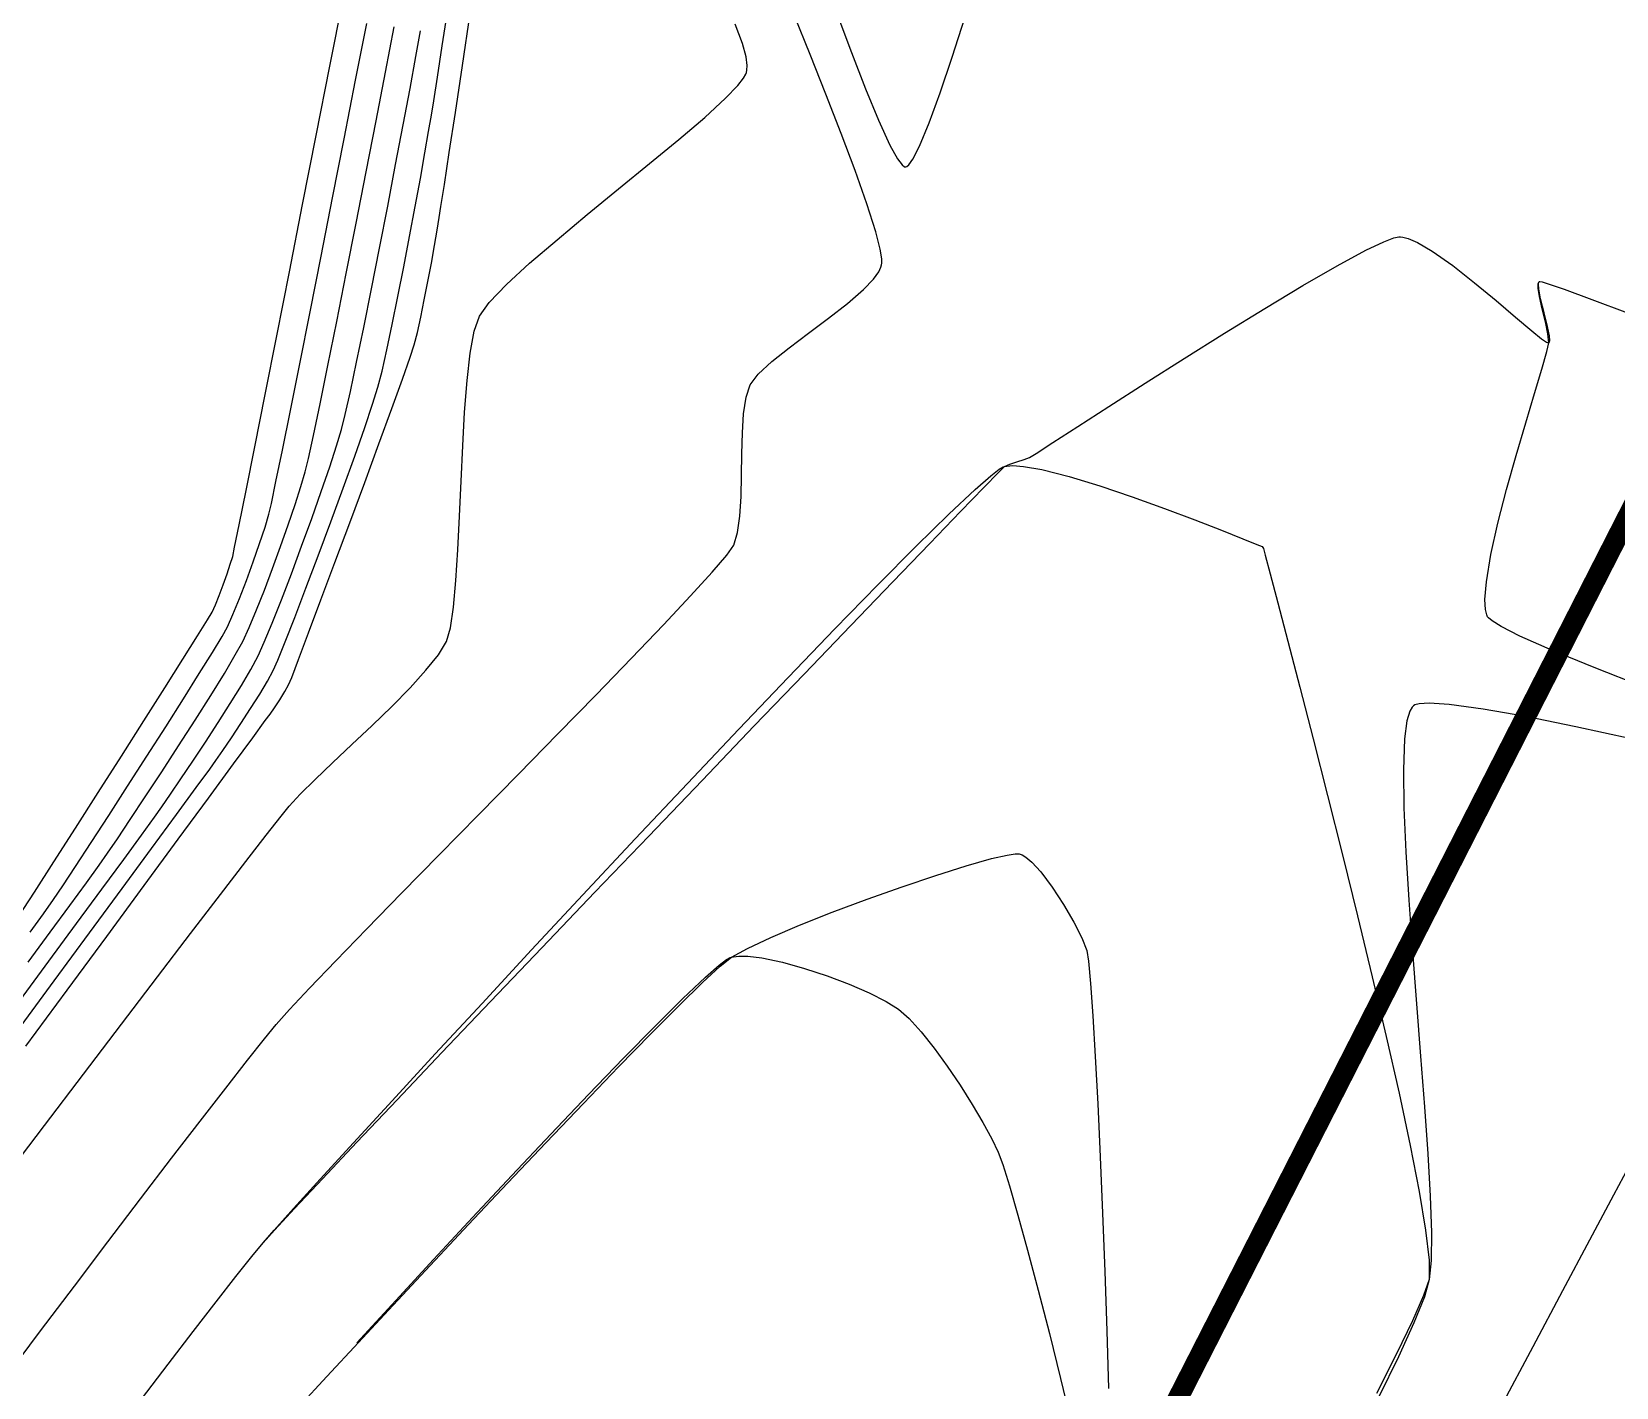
# Model space of a CAD drawing. Header units: metres. Extents: x 708868 to 711043, y 5411316 to 5413138.
# Drawn here: x 709742.4 to 709820.1, y 5411922.9 to 5411989.3 of the extents above; entities that cross this region are included whole.
import ezdxf

# ---------------------------------------------------------------- set-up
doc = ezdxf.new("R2010")
doc.units = ezdxf.units.M
doc.linetypes.add('DASHED', pattern=[0.75, 0.5, -0.25])
for name, color, linetype in [('C-ANNO-TABL', 1, 'Continuous'), ('Rionegro 2010_Contours', 7, 'Continuous'), ('Rionegro 2014_Contours', 7, 'Continuous'), ('Rionegro 2018_Contours', 7, 'Continuous')]:
    doc.layers.add(name, color=color, linetype=linetype)

msp = doc.modelspace()

# ---------------------------------------------------------------- linework, layer by layer
at = {"layer": 'C-ANNO-TABL', "color": 4, "linetype": 'DASHED', "true_color": 0x3dffff, "const_width": 1, "flags": 128}
msp.add_lwpolyline([(711042.543, 5413065.077), (710960.959, 5413110.395), (710928.513, 5413129.625), (710904.958, 5413136.482), (710878.336, 5413137.92), (710860.981, 5413136.789), (710843.249, 5413130.002), (710825.895, 5413114.543), (710808.917, 5413089.658), (710785.526, 5413050.068), (710767.477, 5413018.497), (710750.578, 5412962.402), (710732.947, 5412902.164), (710722.628, 5412876.686), (710711.096, 5412854.241), (710709.275, 5412838.469), (710712.254, 5412799.164), (710711.402, 5412767.16), (710706.844, 5412750.077), (710696.967, 5412735.651), (710677.974, 5412728.438), (710654.043, 5412726.539), (710627.073, 5412724.641), (710606.56, 5412720.465), (710589.801, 5412712.38), (710580.579, 5412698.728), (710577.45, 5412692.07), (710576.617, 5412681.451), (710581.703, 5412658.886), (710586.523, 5412640.581), (710590.138, 5412620.108), (710586.764, 5412609.511), (710569.894, 5412600.358), (710548.445, 5412592.651), (710519.158, 5412593.645), (710507.899, 5412592.671), (710498.04, 5412592.908), (710476.647, 5412590.526), (710453.439, 5412584.652), (710430.062, 5412578.871), (710407.167, 5412571.646), (710393.361, 5412565.35), (710390.566, 5412558.779), (710388.557, 5412550.53), (710383.696, 5412533.008), (710380.563, 5412521.688), (710371.646, 5412514.462), (710365.862, 5412509.886), (710362.006, 5412504.587), (710331.377, 5412455.849), (710322.46, 5412437.304), (710314.748, 5412419.962), (710310.913, 5412404.45), (710310.19, 5412389.517), (710312.359, 5412375.548), (710316.697, 5412365.432), (710327.06, 5412353.871), (710331.95, 5412345.85), (710336.144, 5412343.076), (710341.696, 5412343.548), (710347.662, 5412345.732), (710357.763, 5412346.027), (710373.475, 5412344.551), (710380.943, 5412341.931), (710387.559, 5412337.031), (710390.335, 5412331.128), (710393.229, 5412321.911), (710394.372, 5412314.079), (710391.947, 5412287.733), (710391.947, 5412242.005), (710398.772, 5412181.359), (710397.167, 5412154.922), (710391.094, 5412141.084), (710382.348, 5412135.257), (710365.927, 5412125.119), (710349.52, 5412122.865), (710314.938, 5412100.532), (710310.163, 5412097.449), (710304.075, 5412096.969), (710288.946, 5412103.637), (710260.398, 5412118.748), (710227.162, 5412131.796), (710192.198, 5412139.844), (710067.128, 5412167.234), (710056.514, 5412173.822), (710010.254, 5412214.541), (709997.898, 5412231.696), (709990.986, 5412235.843), (709981.946, 5412236.812), (709941.868, 5412226.346), (709906.208, 5412219.679), (709872.554, 5412206.968), (709858.983, 5412200.97), (709841.485, 5412178.774), (709831.695, 5412162.57), (709826.818, 5412138.119), (709826.096, 5412113.866), (709847.992, 5412057.968), (709847.992, 5412027.524), (709841.153, 5411995.836), (709821.685, 5411967.669), (709785.127, 5411896.003), (709764.498, 5411870.427), (709729.916, 5411841.626), (709687.876, 5411828.101), (709653.609, 5411828.388), (709636.799, 5411836.292), (709611.994, 5411871.534), (709572.151, 5411935.234), (709533.465, 5411953.882), (709461.2, 5411963.077), (709400.577, 5411961.741), (709328.296, 5411946.172), (709283.904, 5411933.17), (709246.821, 5411886.153), (709230.211, 5411871.995), (709186.772, 5411865.786), (709143.573, 5411868.974), (709131.371, 5411871.677), (709115.438, 5411870.35), (709084.203, 5411857.653), (709062.638, 5411854.332), (708913.408, 5411851.538)], dxfattribs=at)
at = {"layer": 'Rionegro 2010_Contours'}
for points in [[(709741.711, 5411945.939, 242), (709742.506, 5411947.169, 242), (709743.457, 5411948.649, 242), (709744.517, 5411950.303, 242), (709745.64, 5411952.058, 242), (709746.776, 5411953.838, 242), (709747.878, 5411955.569, 242), (709748.899, 5411957.176, 242), (709749.791, 5411958.586, 242), (709750.506, 5411959.724, 242), (709750.996, 5411960.514, 242), (709751.214, 5411960.883, 242), (709751.377, 5411961.244, 242), (709751.565, 5411961.713, 242), (709751.762, 5411962.238, 242), (709751.95, 5411962.766, 242), (709752.111, 5411963.246, 242), (709752.227, 5411963.626, 242), (709752.324, 5411964.079, 242), (709752.548, 5411965.18, 242), (709752.881, 5411966.847, 242), (709753.31, 5411969, 242), (709753.817, 5411971.559, 242), (709754.388, 5411974.445, 242), (709755.006, 5411977.577, 242), (709755.656, 5411980.875, 242), (709756.321, 5411984.259, 242), (709756.987, 5411987.649, 242), (709757.638, 5411990.965, 242)], [(709741.675, 5411940.373, 238), (709743.478, 5411942.821, 238), (709745.206, 5411945.167, 238), (709746.813, 5411947.35, 238), (709748.251, 5411949.306, 238), (709749.476, 5411950.974, 238), (709750.441, 5411952.29, 238), (709751.1, 5411953.194, 238), (709751.408, 5411953.621, 238), (709751.743, 5411954.113, 238), (709752.162, 5411954.734, 238), (709752.629, 5411955.434, 238), (709753.104, 5411956.164, 238), (709753.553, 5411956.874, 238), (709753.937, 5411957.513, 238), (709754.22, 5411958.033, 238), (709754.44, 5411958.537, 238), (709754.801, 5411959.43, 238), (709755.271, 5411960.634, 238), (709755.821, 5411962.07, 238), (709756.419, 5411963.657, 238), (709757.037, 5411965.317, 238), (709757.643, 5411966.97, 238), (709758.208, 5411968.536, 238), (709758.7, 5411969.937, 238), (709759.09, 5411971.093, 238), (709759.347, 5411971.925, 238), (709759.549, 5411972.713, 238), (709759.786, 5411973.752, 238), (709760.049, 5411974.987, 238), (709760.329, 5411976.362, 238), (709760.617, 5411977.822, 238), (709760.902, 5411979.312, 238), (709761.176, 5411980.775, 238), (709761.429, 5411982.157, 238), (709761.652, 5411983.402, 238), (709761.835, 5411984.454, 238), (709761.97, 5411985.258, 238), (709762.082, 5411985.959, 238), (709762.264, 5411987.111, 238), (709762.505, 5411988.648, 238), (709762.793, 5411990.508, 238)], [(709742.092, 5411939.619, 237), (709744.105, 5411942.355, 237), (709746.051, 5411944.998, 237), (709747.884, 5411947.49, 237), (709749.561, 5411949.769, 237), (709751.038, 5411951.776, 237), (709752.271, 5411953.452, 237), (709753.215, 5411954.738, 237), (709753.827, 5411955.572, 237), (709754.063, 5411955.896, 237), (709754.271, 5411956.202, 237), (709754.535, 5411956.599, 237), (709754.79, 5411957.001, 237), (709754.972, 5411957.321, 237), (709755.12, 5411957.693, 237), (709755.459, 5411958.578, 237), (709755.95, 5411959.878, 237), (709756.557, 5411961.493, 237), (709757.242, 5411963.326, 237), (709757.969, 5411965.278, 237), (709758.701, 5411967.252, 237), (709759.399, 5411969.149, 237), (709760.029, 5411970.87, 237), (709760.551, 5411972.318, 237), (709760.93, 5411973.394, 237), (709761.127, 5411974, 237), (709761.28, 5411974.599, 237), (709761.448, 5411975.349, 237), (709761.623, 5411976.199, 237), (709761.798, 5411977.101, 237), (709761.967, 5411978.004, 237), (709762.12, 5411978.86, 237), (709762.251, 5411979.618, 237), (709762.353, 5411980.23, 237), (709762.438, 5411980.771, 237), (709762.607, 5411981.859, 237), (709762.848, 5411983.42, 237), (709763.148, 5411985.386, 237), (709763.494, 5411987.685, 237), (709763.875, 5411990.246, 237)], [(709741.064, 5411933.159, 236), (709743.001, 5411935.721, 236), (709744.918, 5411938.249, 236), (709746.776, 5411940.694, 236), (709748.538, 5411943.008, 236), (709750.166, 5411945.14, 236), (709751.623, 5411947.044, 236), (709752.873, 5411948.668, 236), (709753.876, 5411949.966, 236), (709754.597, 5411950.887, 236), (709754.997, 5411951.384, 236), (709755.538, 5411951.97, 236), (709756.266, 5411952.69, 236), (709757.129, 5411953.512, 236), (709758.076, 5411954.404, 236), (709759.058, 5411955.335, 236), (709760.023, 5411956.273, 236), (709760.921, 5411957.185, 236), (709761.701, 5411958.04, 236), (709762.311, 5411958.806, 236), (709762.702, 5411959.451, 236), (709762.898, 5411960.124, 236), (709763.05, 5411961.142, 236), (709763.169, 5411962.437, 236), (709763.265, 5411963.942, 236), (709763.346, 5411965.589, 236), (709763.422, 5411967.31, 236), (709763.503, 5411969.037, 236), (709763.599, 5411970.703, 236), (709763.719, 5411972.241, 236), (709763.873, 5411973.582, 236), (709764.071, 5411974.659, 236), (709764.321, 5411975.405, 236), (709764.807, 5411976.078, 236), (709765.654, 5411976.956, 236), (709766.787, 5411977.995, 236), (709768.13, 5411979.15, 236), (709769.608, 5411980.379, 236), (709771.147, 5411981.636, 236), (709772.669, 5411982.88, 236), (709774.101, 5411984.065, 236), (709775.367, 5411985.148, 236), (709776.392, 5411986.086, 236), (709776.987, 5411986.701, 236), (709777.277, 5411987.07, 236), (709777.387, 5411987.267, 236), (709777.416, 5411987.349, 236), (709777.436, 5411987.456, 236), (709777.446, 5411987.696, 236), (709777.393, 5411988.117, 236), (709777.214, 5411988.774, 236), (709776.854, 5411989.714, 236)], [(709741.776, 5411941.826, 239), (709743.217, 5411943.781, 239), (709744.575, 5411945.625, 239), (709745.81, 5411947.305, 239), (709746.884, 5411948.769, 239), (709747.758, 5411949.966, 239), (709748.394, 5411950.842, 239), (709748.752, 5411951.347, 239), (709749.175, 5411951.966, 239), (709749.692, 5411952.728, 239), (709750.273, 5411953.593, 239), (709750.888, 5411954.522, 239), (709751.51, 5411955.475, 239), (709752.108, 5411956.413, 239), (709752.653, 5411957.297, 239), (709753.117, 5411958.088, 239), (709753.469, 5411958.746, 239), (709753.776, 5411959.419, 239), (709754.166, 5411960.355, 239), (709754.617, 5411961.493, 239), (709755.105, 5411962.77, 239), (709755.609, 5411964.123, 239), (709756.105, 5411965.49, 239), (709756.572, 5411966.809, 239), (709756.986, 5411968.017, 239), (709757.325, 5411969.051, 239), (709757.567, 5411969.85, 239), (709757.748, 5411970.578, 239), (709757.998, 5411971.7, 239), (709758.304, 5411973.146, 239), (709758.653, 5411974.848, 239), (709759.031, 5411976.736, 239), (709759.427, 5411978.742, 239), (709759.826, 5411980.797, 239), (709760.217, 5411982.832, 239), (709760.586, 5411984.778, 239), (709760.921, 5411986.565, 239), (709761.207, 5411988.125, 239), (709761.434, 5411989.388, 239)], [(709742.306, 5411945.206, 241), (709742.957, 5411946.109, 241), (709743.44, 5411946.798, 241), (709743.895, 5411947.474, 241), (709744.525, 5411948.427, 241), (709745.291, 5411949.598, 241), (709746.154, 5411950.927, 241), (709747.076, 5411952.356, 241), (709748.019, 5411953.825, 241), (709748.945, 5411955.274, 241), (709749.814, 5411956.646, 241), (709750.59, 5411957.881, 241), (709751.232, 5411958.919, 241), (709751.704, 5411959.702, 241), (709751.966, 5411960.17, 241), (709752.243, 5411960.778, 241), (709752.562, 5411961.557, 241), (709752.901, 5411962.441, 241), (709753.238, 5411963.364, 241), (709753.549, 5411964.259, 241), (709753.813, 5411965.06, 241), (709754.007, 5411965.701, 241), (709754.126, 5411966.22, 241), (709754.351, 5411967.289, 241), (709754.667, 5411968.834, 241), (709755.06, 5411970.784, 241), (709755.517, 5411973.068, 241), (709756.022, 5411975.613, 241), (709756.563, 5411978.348, 241), (709757.125, 5411981.2, 241), (709757.694, 5411984.099, 241), (709758.256, 5411986.973, 241), (709758.797, 5411989.749, 241)], [(709821.382, 5411957.237, 234), (709818.977, 5411958.173, 234), (709816.93, 5411959.009, 234), (709815.323, 5411959.721, 234), (709814.409, 5411960.184, 234), (709813.966, 5411960.46, 234), (709813.797, 5411960.607, 234), (709813.752, 5411960.668, 234), (709813.708, 5411960.767, 234), (709813.648, 5411961.018, 234), (709813.62, 5411961.517, 234), (709813.688, 5411962.383, 234), (709813.912, 5411963.72, 234), (709814.256, 5411965.258, 234), (709814.681, 5411966.907, 234), (709815.148, 5411968.576, 234), (709815.618, 5411970.177, 234), (709816.052, 5411971.618, 234), (709816.412, 5411972.811, 234), (709816.659, 5411973.665, 234), (709816.753, 5411974.09, 234), (709816.708, 5411974.529, 234), (709816.583, 5411975.118, 234), (709816.428, 5411975.763, 234), (709816.294, 5411976.371, 234), (709816.235, 5411976.768, 234), (709816.235, 5411976.983, 234), (709816.263, 5411977.074, 234), (709816.287, 5411977.103, 234), (709816.308, 5411977.105, 234), (709816.421, 5411977.082, 234), (709816.76, 5411976.977, 234), (709817.503, 5411976.718, 234), (709818.852, 5411976.222, 234), (709820.605, 5411975.563, 234)], [(709747.754, 5411922.313, 234), (709749.064, 5411924.031, 234), (709750.296, 5411925.636, 234), (709751.414, 5411927.08, 234), (709752.381, 5411928.317, 234), (709753.162, 5411929.299, 234), (709753.72, 5411929.979, 234), (709754.264, 5411930.599, 234), (709755.213, 5411931.654, 234), (709756.522, 5411933.095, 234), (709758.145, 5411934.872, 234), (709760.038, 5411936.935, 234), (709762.155, 5411939.232, 234), (709764.451, 5411941.715, 234), (709766.881, 5411944.333, 234), (709769.4, 5411947.036, 234), (709771.963, 5411949.774, 234), (709774.525, 5411952.496, 234), (709777.04, 5411955.153, 234), (709779.463, 5411957.695, 234), (709781.75, 5411960.07, 234), (709783.854, 5411962.229, 234), (709785.732, 5411964.123, 234), (709787.337, 5411965.7, 234), (709788.625, 5411966.911, 234), (709789.397, 5411967.582, 234), (709789.81, 5411967.895, 234), (709790, 5411968.007, 234), (709790.069, 5411968.032, 234), (709790.186, 5411968.056, 234), (709790.469, 5411968.074, 234), (709791.005, 5411968.037, 234), (709791.897, 5411967.879, 234), (709793.236, 5411967.54, 234), (709794.743, 5411967.082, 234), (709796.33, 5411966.548, 234), (709797.912, 5411965.979, 234), (709799.401, 5411965.419, 234), (709800.71, 5411964.91, 234), (709801.753, 5411964.493, 234), (709802.444, 5411964.211, 234), (709802.694, 5411964.107, 234), (709802.729, 5411964.06, 234), (709802.761, 5411964.011, 234), (709802.848, 5411963.689, 234), (709803.091, 5411962.775, 234), (709803.47, 5411961.343, 234), (709803.963, 5411959.467, 234), (709804.548, 5411957.221, 234), (709805.203, 5411954.677, 234), (709805.908, 5411951.911, 234), (709806.64, 5411948.995, 234), (709807.377, 5411946.003, 234), (709808.098, 5411943.009, 234), (709808.782, 5411940.086, 234), (709809.406, 5411937.309, 234), (709809.949, 5411934.752, 234), (709810.39, 5411932.486, 234), (709810.707, 5411930.588, 234), (709810.878, 5411929.129, 234), (709810.881, 5411928.185, 234), (709810.648, 5411927.328, 234), (709810.136, 5411926.046, 234), (709809.38, 5411924.392, 234), (709808.412, 5411922.419, 234)], [(709758.31, 5411925.069, 233), (709758.489, 5411925.265, 233), (709760.224, 5411927.154, 233), (709762.07, 5411929.154, 233), (709763.983, 5411931.214, 233), (709765.916, 5411933.282, 233), (709767.825, 5411935.308, 233), (709769.664, 5411937.239, 233), (709771.387, 5411939.025, 233), (709772.949, 5411940.614, 233), (709774.304, 5411941.955, 233), (709775.408, 5411942.997, 233), (709776.079, 5411943.581, 233), (709776.443, 5411943.856, 233), (709776.614, 5411943.955, 233), (709776.677, 5411943.978, 233), (709776.787, 5411944.002, 233), (709777.037, 5411944.03, 233), (709777.479, 5411944.025, 233), (709778.177, 5411943.942, 233), (709779.177, 5411943.733, 233), (709780.263, 5411943.431, 233), (709781.375, 5411943.062, 233), (709782.453, 5411942.652, 233), (709783.435, 5411942.226, 233), (709784.262, 5411941.81, 233), (709784.872, 5411941.43, 233), (709785.396, 5411940.967, 233), (709785.986, 5411940.315, 233), (709786.615, 5411939.521, 233), (709787.257, 5411938.632, 233), (709787.887, 5411937.697, 233), (709788.478, 5411936.761, 233), (709789.004, 5411935.872, 233), (709789.438, 5411935.077, 233), (709789.756, 5411934.423, 233), (709789.977, 5411933.813, 233), (709790.305, 5411932.761, 233), (709790.718, 5411931.337, 233), (709791.197, 5411929.611, 233), (709791.719, 5411927.653, 233), (709792.266, 5411925.535, 233), (709792.815, 5411923.326, 233), (709793.347, 5411921.096, 233)]]:
    msp.add_polyline3d(points, dxfattribs=at)
at = {"layer": 'Rionegro 2014_Contours'}
for points in [[(709741.711, 5411945.939, 242), (709742.506, 5411947.169, 242), (709743.457, 5411948.649, 242), (709744.517, 5411950.303, 242), (709745.64, 5411952.058, 242), (709746.776, 5411953.838, 242), (709747.878, 5411955.569, 242), (709748.899, 5411957.176, 242), (709749.791, 5411958.586, 242), (709750.506, 5411959.724, 242), (709750.996, 5411960.514, 242), (709751.214, 5411960.883, 242), (709751.377, 5411961.244, 242), (709751.565, 5411961.713, 242), (709751.762, 5411962.238, 242), (709751.95, 5411962.766, 242), (709752.111, 5411963.246, 242), (709752.227, 5411963.626, 242), (709752.324, 5411964.079, 242), (709752.548, 5411965.18, 242), (709752.881, 5411966.847, 242), (709753.31, 5411969, 242), (709753.817, 5411971.559, 242), (709754.388, 5411974.445, 242), (709755.006, 5411977.577, 242), (709755.656, 5411980.875, 242), (709756.321, 5411984.259, 242), (709756.987, 5411987.649, 242), (709757.638, 5411990.965, 242)], [(709741.187, 5411923.495, 235), (709742.813, 5411925.661, 235), (709744.467, 5411927.853, 235), (709746.112, 5411930.026, 235), (709747.712, 5411932.13, 235), (709749.232, 5411934.12, 235), (709750.635, 5411935.947, 235), (709751.885, 5411937.564, 235), (709752.946, 5411938.924, 235), (709753.783, 5411939.979, 235), (709754.358, 5411940.681, 235), (709755.007, 5411941.405, 235), (709755.999, 5411942.459, 235), (709757.281, 5411943.794, 235), (709758.803, 5411945.36, 235), (709760.511, 5411947.108, 235), (709762.354, 5411948.988, 235), (709764.281, 5411950.951, 235), (709766.238, 5411952.947, 235), (709768.176, 5411954.927, 235), (709770.04, 5411956.841, 235), (709771.78, 5411958.64, 235), (709773.344, 5411960.274, 235), (709774.68, 5411961.694, 235), (709775.735, 5411962.85, 235), (709776.459, 5411963.693, 235), (709776.798, 5411964.173, 235), (709776.984, 5411964.791, 235), (709777.094, 5411965.603, 235), (709777.15, 5411966.554, 235), (709777.174, 5411967.587, 235), (709777.188, 5411968.647, 235), (709777.216, 5411969.677, 235), (709777.278, 5411970.621, 235), (709777.397, 5411971.424, 235), (709777.595, 5411972.029, 235), (709777.997, 5411972.564, 235), (709778.661, 5411973.181, 235), (709779.508, 5411973.856, 235), (709780.46, 5411974.568, 235), (709781.437, 5411975.295, 235), (709782.363, 5411976.015, 235), (709783.158, 5411976.706, 235), (709783.647, 5411977.222, 235), (709783.902, 5411977.581, 235), (709784.01, 5411977.804, 235), (709784.043, 5411977.91, 235), (709784.055, 5411977.992, 235), (709784.051, 5411978.214, 235), (709783.975, 5411978.683, 235), (709783.755, 5411979.533, 235), (709783.321, 5411980.901, 235), (709782.743, 5411982.535, 235), (709782.062, 5411984.353, 235), (709781.314, 5411986.278, 235), (709780.54, 5411988.229, 235), (709779.777, 5411990.127, 235)], [(709741.675, 5411940.373, 238), (709743.478, 5411942.821, 238), (709745.206, 5411945.167, 238), (709746.813, 5411947.35, 238), (709748.251, 5411949.306, 238), (709749.476, 5411950.974, 238), (709750.441, 5411952.29, 238), (709751.1, 5411953.194, 238), (709751.408, 5411953.621, 238), (709751.743, 5411954.113, 238), (709752.162, 5411954.734, 238), (709752.629, 5411955.434, 238), (709753.104, 5411956.164, 238), (709753.553, 5411956.874, 238), (709753.937, 5411957.513, 238), (709754.22, 5411958.033, 238), (709754.44, 5411958.537, 238), (709754.801, 5411959.43, 238), (709755.271, 5411960.634, 238), (709755.821, 5411962.07, 238), (709756.419, 5411963.657, 238), (709757.037, 5411965.317, 238), (709757.643, 5411966.97, 238), (709758.208, 5411968.536, 238), (709758.7, 5411969.937, 238), (709759.09, 5411971.093, 238), (709759.347, 5411971.925, 238), (709759.549, 5411972.713, 238), (709759.786, 5411973.752, 238), (709760.049, 5411974.987, 238), (709760.329, 5411976.362, 238), (709760.617, 5411977.822, 238), (709760.902, 5411979.312, 238), (709761.176, 5411980.775, 238), (709761.429, 5411982.157, 238), (709761.652, 5411983.402, 238), (709761.835, 5411984.454, 238), (709761.97, 5411985.258, 238), (709762.082, 5411985.959, 238), (709762.264, 5411987.111, 238), (709762.505, 5411988.648, 238), (709762.793, 5411990.508, 238)], [(709742.092, 5411939.619, 237), (709744.105, 5411942.355, 237), (709746.051, 5411944.998, 237), (709747.884, 5411947.49, 237), (709749.561, 5411949.769, 237), (709751.038, 5411951.776, 237), (709752.271, 5411953.452, 237), (709753.215, 5411954.738, 237), (709753.827, 5411955.572, 237), (709754.063, 5411955.896, 237), (709754.271, 5411956.202, 237), (709754.535, 5411956.599, 237), (709754.79, 5411957.001, 237), (709754.972, 5411957.321, 237), (709755.12, 5411957.693, 237), (709755.459, 5411958.578, 237), (709755.95, 5411959.878, 237), (709756.557, 5411961.493, 237), (709757.242, 5411963.326, 237), (709757.969, 5411965.278, 237), (709758.701, 5411967.252, 237), (709759.399, 5411969.149, 237), (709760.029, 5411970.87, 237), (709760.551, 5411972.318, 237), (709760.93, 5411973.394, 237), (709761.127, 5411974, 237), (709761.28, 5411974.599, 237), (709761.448, 5411975.349, 237), (709761.623, 5411976.199, 237), (709761.798, 5411977.101, 237), (709761.967, 5411978.004, 237), (709762.12, 5411978.86, 237), (709762.251, 5411979.618, 237), (709762.353, 5411980.23, 237), (709762.438, 5411980.771, 237), (709762.607, 5411981.859, 237), (709762.848, 5411983.42, 237), (709763.148, 5411985.386, 237), (709763.494, 5411987.685, 237), (709763.875, 5411990.246, 237)], [(709781.851, 5411990.24, 235), (709782.566, 5411988.323, 235), (709783.255, 5411986.547, 235), (709783.892, 5411985.005, 235), (709784.45, 5411983.79, 235), (709784.821, 5411983.117, 235), (709785.047, 5411982.818, 235), (709785.17, 5411982.728, 235), (709785.223, 5411982.718, 235), (709785.271, 5411982.73, 235), (709785.381, 5411982.819, 235), (709785.579, 5411983.101, 235), (709785.899, 5411983.732, 235), (709786.373, 5411984.879, 235), (709786.914, 5411986.357, 235), (709787.502, 5411988.095, 235), (709788.119, 5411990.023, 235)], [(709741.064, 5411933.159, 236), (709743.001, 5411935.721, 236), (709744.918, 5411938.249, 236), (709746.776, 5411940.694, 236), (709748.538, 5411943.008, 236), (709750.166, 5411945.14, 236), (709751.623, 5411947.044, 236), (709752.873, 5411948.668, 236), (709753.876, 5411949.966, 236), (709754.597, 5411950.887, 236), (709754.997, 5411951.384, 236), (709755.538, 5411951.97, 236), (709756.266, 5411952.69, 236), (709757.129, 5411953.512, 236), (709758.076, 5411954.404, 236), (709759.058, 5411955.335, 236), (709760.023, 5411956.273, 236), (709760.921, 5411957.185, 236), (709761.701, 5411958.04, 236), (709762.311, 5411958.806, 236), (709762.702, 5411959.451, 236), (709762.898, 5411960.124, 236), (709763.05, 5411961.142, 236), (709763.169, 5411962.437, 236), (709763.265, 5411963.942, 236), (709763.346, 5411965.589, 236), (709763.422, 5411967.31, 236), (709763.503, 5411969.037, 236), (709763.599, 5411970.703, 236), (709763.719, 5411972.241, 236), (709763.873, 5411973.582, 236), (709764.071, 5411974.659, 236), (709764.321, 5411975.405, 236), (709764.807, 5411976.078, 236), (709765.654, 5411976.956, 236), (709766.787, 5411977.995, 236), (709768.13, 5411979.15, 236), (709769.608, 5411980.379, 236), (709771.147, 5411981.636, 236), (709772.669, 5411982.88, 236), (709774.101, 5411984.065, 236), (709775.367, 5411985.148, 236), (709776.392, 5411986.086, 236), (709776.987, 5411986.701, 236), (709777.277, 5411987.07, 236), (709777.387, 5411987.267, 236), (709777.416, 5411987.349, 236), (709777.436, 5411987.456, 236), (709777.446, 5411987.696, 236), (709777.393, 5411988.117, 236), (709777.214, 5411988.774, 236), (709776.854, 5411989.714, 236)], [(709741.776, 5411941.826, 239), (709743.217, 5411943.781, 239), (709744.575, 5411945.625, 239), (709745.81, 5411947.305, 239), (709746.884, 5411948.769, 239), (709747.758, 5411949.966, 239), (709748.394, 5411950.842, 239), (709748.752, 5411951.347, 239), (709749.175, 5411951.966, 239), (709749.692, 5411952.728, 239), (709750.273, 5411953.593, 239), (709750.888, 5411954.522, 239), (709751.51, 5411955.475, 239), (709752.108, 5411956.413, 239), (709752.653, 5411957.297, 239), (709753.117, 5411958.088, 239), (709753.469, 5411958.746, 239), (709753.776, 5411959.419, 239), (709754.166, 5411960.355, 239), (709754.617, 5411961.493, 239), (709755.105, 5411962.77, 239), (709755.609, 5411964.123, 239), (709756.105, 5411965.49, 239), (709756.572, 5411966.809, 239), (709756.986, 5411968.017, 239), (709757.325, 5411969.051, 239), (709757.567, 5411969.85, 239), (709757.748, 5411970.578, 239), (709757.998, 5411971.7, 239), (709758.304, 5411973.146, 239), (709758.653, 5411974.848, 239), (709759.031, 5411976.736, 239), (709759.427, 5411978.742, 239), (709759.826, 5411980.797, 239), (709760.217, 5411982.832, 239), (709760.586, 5411984.778, 239), (709760.921, 5411986.565, 239), (709761.207, 5411988.125, 239), (709761.434, 5411989.388, 239)], [(709742.207, 5411943.733, 240), (709743.286, 5411945.198, 240), (709744.249, 5411946.512, 240), (709745.062, 5411947.627, 240), (709745.69, 5411948.496, 240), (709746.096, 5411949.072, 240), (709746.579, 5411949.784, 240), (709747.209, 5411950.725, 240), (709747.945, 5411951.835, 240), (709748.747, 5411953.056, 240), (709749.576, 5411954.331, 240), (709750.392, 5411955.6, 240), (709751.153, 5411956.806, 240), (709751.822, 5411957.89, 240), (709752.356, 5411958.793, 240), (709752.717, 5411959.458, 240), (709753.034, 5411960.143, 240), (709753.394, 5411960.997, 240), (709753.782, 5411961.974, 240), (709754.181, 5411963.026, 240), (709754.575, 5411964.107, 240), (709754.949, 5411965.169, 240), (709755.286, 5411966.166, 240), (709755.571, 5411967.05, 240), (709755.787, 5411967.775, 240), (709755.943, 5411968.421, 240), (709756.189, 5411969.553, 240), (709756.511, 5411971.099, 240), (709756.896, 5411972.986, 240), (709757.328, 5411975.14, 240), (709757.794, 5411977.489, 240), (709758.281, 5411979.959, 240), (709758.773, 5411982.477, 240), (709759.257, 5411984.971, 240), (709759.719, 5411987.366, 240), (709760.144, 5411989.59, 240)], [(709742.306, 5411945.206, 241), (709742.957, 5411946.109, 241), (709743.44, 5411946.798, 241), (709743.895, 5411947.474, 241), (709744.525, 5411948.427, 241), (709745.291, 5411949.598, 241), (709746.154, 5411950.927, 241), (709747.076, 5411952.356, 241), (709748.019, 5411953.825, 241), (709748.945, 5411955.274, 241), (709749.814, 5411956.646, 241), (709750.59, 5411957.881, 241), (709751.232, 5411958.919, 241), (709751.704, 5411959.702, 241), (709751.966, 5411960.17, 241), (709752.243, 5411960.778, 241), (709752.562, 5411961.557, 241), (709752.901, 5411962.441, 241), (709753.238, 5411963.364, 241), (709753.549, 5411964.259, 241), (709753.813, 5411965.06, 241), (709754.007, 5411965.701, 241), (709754.126, 5411966.22, 241), (709754.351, 5411967.289, 241), (709754.667, 5411968.834, 241), (709755.06, 5411970.784, 241), (709755.517, 5411973.068, 241), (709756.022, 5411975.613, 241), (709756.563, 5411978.348, 241), (709757.125, 5411981.2, 241), (709757.694, 5411984.099, 241), (709758.256, 5411986.973, 241), (709758.797, 5411989.749, 241)], [(709747.754, 5411922.313, 234), (709749.064, 5411924.031, 234), (709750.296, 5411925.636, 234), (709751.414, 5411927.08, 234), (709752.381, 5411928.317, 234), (709753.162, 5411929.299, 234), (709753.72, 5411929.979, 234), (709754.277, 5411930.601, 234), (709755.261, 5411931.664, 234), (709756.623, 5411933.116, 234), (709758.314, 5411934.907, 234), (709760.285, 5411936.986, 234), (709762.487, 5411939.301, 234), (709764.871, 5411941.802, 234), (709767.388, 5411944.438, 234), (709769.988, 5411947.158, 234), (709772.623, 5411949.911, 234), (709775.243, 5411952.645, 234), (709777.8, 5411955.311, 234), (709780.243, 5411957.856, 234), (709782.525, 5411960.23, 234), (709784.596, 5411962.383, 234), (709786.407, 5411964.263, 234), (709787.909, 5411965.818, 234), (709789.053, 5411966.999, 234), (709789.789, 5411967.754, 234), (709790.069, 5411968.032, 234), (709790.323, 5411968.148, 234), (709790.672, 5411968.262, 234), (709791.025, 5411968.37, 234), (709791.293, 5411968.469, 234), (709791.623, 5411968.676, 234), (709792.438, 5411969.203, 234), (709793.654, 5411969.99, 234), (709795.187, 5411970.98, 234), (709796.954, 5411972.112, 234), (709798.871, 5411973.33, 234), (709800.855, 5411974.573, 234), (709802.822, 5411975.784, 234), (709804.689, 5411976.903, 234), (709806.371, 5411977.872, 234), (709807.786, 5411978.632, 234), (709808.669, 5411979.05, 234), (709809.158, 5411979.234, 234), (709809.391, 5411979.287, 234), (709809.478, 5411979.291, 234), (709809.594, 5411979.279, 234), (709809.857, 5411979.211, 234), (709810.319, 5411979.01, 234), (709811.037, 5411978.589, 234), (709812.046, 5411977.877, 234), (709813.112, 5411977.042, 234), (709814.162, 5411976.172, 234), (709815.123, 5411975.354, 234), (709815.924, 5411974.675, 234), (709816.4, 5411974.293, 234), (709816.637, 5411974.128, 234), (709816.729, 5411974.088, 234), (709816.753, 5411974.09, 234), (709816.775, 5411974.114, 234), (709816.795, 5411974.206, 234), (709816.777, 5411974.442, 234), (709816.686, 5411974.892, 234), (709816.515, 5411975.572, 234), (709816.345, 5411976.258, 234), (709816.257, 5411976.72, 234), (709816.242, 5411976.969, 234), (709816.264, 5411977.073, 234), (709816.287, 5411977.103, 234), (709816.308, 5411977.105, 234), (709816.421, 5411977.082, 234), (709816.76, 5411976.977, 234), (709817.503, 5411976.718, 234), (709818.852, 5411976.222, 234), (709820.605, 5411975.563, 234)], [(709820.795, 5411954.675, 234), (709818.068, 5411955.272, 234), (709815.622, 5411955.769, 234), (709813.53, 5411956.142, 234), (709811.865, 5411956.37, 234), (709810.889, 5411956.433, 234), (709810.391, 5411956.404, 234), (709810.178, 5411956.345, 234), (709810.109, 5411956.303, 234), (709810.045, 5411956.236, 234), (709809.931, 5411956.034, 234), (709809.796, 5411955.571, 234), (709809.679, 5411954.676, 234), (709809.62, 5411953.169, 234), (709809.645, 5411951.298, 234), (709809.737, 5411949.14, 234), (709809.88, 5411946.769, 234), (709810.06, 5411944.259, 234), (709810.259, 5411941.686, 234), (709810.462, 5411939.124, 234), (709810.654, 5411936.649, 234), (709810.818, 5411934.334, 234), (709810.938, 5411932.256, 234), (709810.999, 5411930.488, 234), (709810.986, 5411929.106, 234), (709810.881, 5411928.185, 234), (709810.606, 5411927.392, 234), (709810.062, 5411926.158, 234), (709809.282, 5411924.54, 234), (709808.299, 5411922.591, 234)], [(709755.495, 5411921.95, 233), (709756.842, 5411923.415, 233), (709758.39, 5411925.088, 233), (709760.092, 5411926.921, 233), (709761.908, 5411928.866, 233), (709763.792, 5411930.876, 233), (709765.701, 5411932.902, 233), (709767.593, 5411934.896, 233), (709769.423, 5411936.812, 233), (709771.148, 5411938.602, 233), (709772.725, 5411940.217, 233), (709774.109, 5411941.61, 233), (709775.259, 5411942.733, 233), (709776.129, 5411943.538, 233), (709776.677, 5411943.978, 233), (709777.461, 5411944.411, 233), (709778.604, 5411944.943, 233), (709780.02, 5411945.542, 233), (709781.623, 5411946.178, 233), (709783.327, 5411946.818, 233), (709785.046, 5411947.433, 233), (709786.693, 5411947.99, 233), (709788.182, 5411948.459, 233), (709789.427, 5411948.809, 233), (709790.19, 5411948.982, 233), (709790.596, 5411949.038, 233), (709790.779, 5411949.037, 233), (709790.841, 5411949.025, 233), (709790.926, 5411948.991, 233), (709791.108, 5411948.884, 233), (709791.408, 5411948.632, 233), (709791.842, 5411948.158, 233), (709792.409, 5411947.405, 233), (709792.962, 5411946.556, 233), (709793.458, 5411945.699, 233), (709793.853, 5411944.921, 233), (709794.103, 5411944.312, 233), (709794.184, 5411943.785, 233), (709794.282, 5411942.691, 233), (709794.393, 5411941.108, 233), (709794.512, 5411939.113, 233), (709794.635, 5411936.783, 233), (709794.757, 5411934.196, 233), (709794.875, 5411931.43, 233), (709794.984, 5411928.562, 233), (709795.08, 5411925.669, 233), (709795.157, 5411922.828, 233)], [(709820.907, 5411934.137, 235), (709819.925, 5411932.305, 235), (709818.753, 5411930.111, 235), (709817.422, 5411927.616, 235), (709815.965, 5411924.881, 235), (709814.414, 5411921.966, 235), (709812.803, 5411918.932, 235), (709811.997, 5411917.411, 235)]]:
    msp.add_polyline3d(points, dxfattribs=at)
at = {"layer": 'Rionegro 2018_Contours'}
for points in [[(709741.711, 5411945.939, 242), (709742.506, 5411947.169, 242), (709743.457, 5411948.649, 242), (709744.517, 5411950.303, 242), (709745.64, 5411952.058, 242), (709746.776, 5411953.838, 242), (709747.878, 5411955.569, 242), (709748.899, 5411957.176, 242), (709749.791, 5411958.586, 242), (709750.506, 5411959.724, 242), (709750.996, 5411960.514, 242), (709751.214, 5411960.883, 242), (709751.377, 5411961.244, 242), (709751.565, 5411961.713, 242), (709751.762, 5411962.238, 242), (709751.95, 5411962.766, 242), (709752.111, 5411963.246, 242), (709752.227, 5411963.626, 242), (709752.324, 5411964.079, 242), (709752.548, 5411965.18, 242), (709752.881, 5411966.847, 242), (709753.31, 5411969, 242), (709753.817, 5411971.559, 242), (709754.388, 5411974.445, 242), (709755.006, 5411977.577, 242), (709755.656, 5411980.875, 242), (709756.321, 5411984.259, 242), (709756.987, 5411987.649, 242), (709757.638, 5411990.965, 242)], [(709741.187, 5411923.495, 235), (709742.813, 5411925.661, 235), (709744.467, 5411927.853, 235), (709746.112, 5411930.026, 235), (709747.712, 5411932.13, 235), (709749.232, 5411934.12, 235), (709750.635, 5411935.947, 235), (709751.885, 5411937.564, 235), (709752.946, 5411938.924, 235), (709753.783, 5411939.979, 235), (709754.358, 5411940.681, 235), (709755.007, 5411941.405, 235), (709755.999, 5411942.459, 235), (709757.281, 5411943.794, 235), (709758.803, 5411945.36, 235), (709760.511, 5411947.108, 235), (709762.354, 5411948.988, 235), (709764.281, 5411950.951, 235), (709766.238, 5411952.947, 235), (709768.176, 5411954.927, 235), (709770.04, 5411956.841, 235), (709771.78, 5411958.64, 235), (709773.344, 5411960.274, 235), (709774.68, 5411961.694, 235), (709775.735, 5411962.85, 235), (709776.459, 5411963.693, 235), (709776.798, 5411964.173, 235), (709776.984, 5411964.791, 235), (709777.094, 5411965.603, 235), (709777.15, 5411966.554, 235), (709777.174, 5411967.587, 235), (709777.188, 5411968.647, 235), (709777.216, 5411969.677, 235), (709777.278, 5411970.621, 235), (709777.397, 5411971.424, 235), (709777.595, 5411972.029, 235), (709777.997, 5411972.564, 235), (709778.661, 5411973.181, 235), (709779.508, 5411973.856, 235), (709780.46, 5411974.568, 235), (709781.437, 5411975.295, 235), (709782.363, 5411976.015, 235), (709783.158, 5411976.706, 235), (709783.647, 5411977.222, 235), (709783.902, 5411977.581, 235), (709784.01, 5411977.804, 235), (709784.043, 5411977.91, 235), (709784.055, 5411977.992, 235), (709784.051, 5411978.214, 235), (709783.975, 5411978.683, 235), (709783.755, 5411979.533, 235), (709783.321, 5411980.901, 235), (709782.743, 5411982.535, 235), (709782.062, 5411984.353, 235), (709781.314, 5411986.278, 235), (709780.54, 5411988.229, 235), (709779.777, 5411990.127, 235)], [(709741.675, 5411940.373, 238), (709743.478, 5411942.821, 238), (709745.206, 5411945.167, 238), (709746.813, 5411947.35, 238), (709748.251, 5411949.306, 238), (709749.476, 5411950.974, 238), (709750.441, 5411952.29, 238), (709751.1, 5411953.194, 238), (709751.408, 5411953.621, 238), (709751.743, 5411954.113, 238), (709752.162, 5411954.734, 238), (709752.629, 5411955.434, 238), (709753.104, 5411956.164, 238), (709753.553, 5411956.874, 238), (709753.937, 5411957.513, 238), (709754.22, 5411958.033, 238), (709754.44, 5411958.537, 238), (709754.801, 5411959.43, 238), (709755.271, 5411960.634, 238), (709755.821, 5411962.07, 238), (709756.419, 5411963.657, 238), (709757.037, 5411965.317, 238), (709757.643, 5411966.97, 238), (709758.208, 5411968.536, 238), (709758.7, 5411969.937, 238), (709759.09, 5411971.093, 238), (709759.347, 5411971.925, 238), (709759.549, 5411972.713, 238), (709759.786, 5411973.752, 238), (709760.049, 5411974.987, 238), (709760.329, 5411976.362, 238), (709760.617, 5411977.822, 238), (709760.902, 5411979.312, 238), (709761.176, 5411980.775, 238), (709761.429, 5411982.157, 238), (709761.652, 5411983.402, 238), (709761.835, 5411984.454, 238), (709761.97, 5411985.258, 238), (709762.082, 5411985.959, 238), (709762.264, 5411987.111, 238), (709762.505, 5411988.648, 238), (709762.793, 5411990.508, 238)], [(709742.092, 5411939.619, 237), (709744.105, 5411942.355, 237), (709746.051, 5411944.998, 237), (709747.884, 5411947.49, 237), (709749.561, 5411949.769, 237), (709751.038, 5411951.776, 237), (709752.271, 5411953.452, 237), (709753.215, 5411954.738, 237), (709753.827, 5411955.572, 237), (709754.063, 5411955.896, 237), (709754.271, 5411956.202, 237), (709754.535, 5411956.599, 237), (709754.79, 5411957.001, 237), (709754.972, 5411957.321, 237), (709755.12, 5411957.693, 237), (709755.459, 5411958.578, 237), (709755.95, 5411959.878, 237), (709756.557, 5411961.493, 237), (709757.242, 5411963.326, 237), (709757.969, 5411965.278, 237), (709758.701, 5411967.252, 237), (709759.399, 5411969.149, 237), (709760.029, 5411970.87, 237), (709760.551, 5411972.318, 237), (709760.93, 5411973.394, 237), (709761.127, 5411974, 237), (709761.28, 5411974.599, 237), (709761.448, 5411975.349, 237), (709761.623, 5411976.199, 237), (709761.798, 5411977.101, 237), (709761.967, 5411978.004, 237), (709762.12, 5411978.86, 237), (709762.251, 5411979.618, 237), (709762.353, 5411980.23, 237), (709762.438, 5411980.771, 237), (709762.607, 5411981.859, 237), (709762.848, 5411983.42, 237), (709763.148, 5411985.386, 237), (709763.494, 5411987.685, 237), (709763.875, 5411990.246, 237)], [(709781.851, 5411990.24, 235), (709782.566, 5411988.323, 235), (709783.255, 5411986.547, 235), (709783.892, 5411985.005, 235), (709784.45, 5411983.79, 235), (709784.821, 5411983.117, 235), (709785.047, 5411982.818, 235), (709785.17, 5411982.728, 235), (709785.223, 5411982.718, 235), (709785.271, 5411982.73, 235), (709785.381, 5411982.819, 235), (709785.579, 5411983.101, 235), (709785.899, 5411983.732, 235), (709786.373, 5411984.879, 235), (709786.914, 5411986.357, 235), (709787.502, 5411988.095, 235), (709788.119, 5411990.023, 235)], [(709741.064, 5411933.159, 236), (709743.001, 5411935.721, 236), (709744.918, 5411938.249, 236), (709746.776, 5411940.694, 236), (709748.538, 5411943.008, 236), (709750.166, 5411945.14, 236), (709751.623, 5411947.044, 236), (709752.873, 5411948.668, 236), (709753.876, 5411949.966, 236), (709754.597, 5411950.887, 236), (709754.997, 5411951.384, 236), (709755.538, 5411951.97, 236), (709756.266, 5411952.69, 236), (709757.129, 5411953.512, 236), (709758.076, 5411954.404, 236), (709759.058, 5411955.335, 236), (709760.023, 5411956.273, 236), (709760.921, 5411957.185, 236), (709761.701, 5411958.04, 236), (709762.311, 5411958.806, 236), (709762.702, 5411959.451, 236), (709762.898, 5411960.124, 236), (709763.05, 5411961.142, 236), (709763.169, 5411962.437, 236), (709763.265, 5411963.942, 236), (709763.346, 5411965.589, 236), (709763.422, 5411967.31, 236), (709763.503, 5411969.037, 236), (709763.599, 5411970.703, 236), (709763.719, 5411972.241, 236), (709763.873, 5411973.582, 236), (709764.071, 5411974.659, 236), (709764.321, 5411975.405, 236), (709764.807, 5411976.078, 236), (709765.654, 5411976.956, 236), (709766.787, 5411977.995, 236), (709768.13, 5411979.15, 236), (709769.608, 5411980.379, 236), (709771.147, 5411981.636, 236), (709772.669, 5411982.88, 236), (709774.101, 5411984.065, 236), (709775.367, 5411985.148, 236), (709776.392, 5411986.086, 236), (709776.987, 5411986.701, 236), (709777.277, 5411987.07, 236), (709777.387, 5411987.267, 236), (709777.416, 5411987.349, 236), (709777.436, 5411987.456, 236), (709777.446, 5411987.696, 236), (709777.393, 5411988.117, 236), (709777.214, 5411988.774, 236), (709776.854, 5411989.714, 236)], [(709741.776, 5411941.826, 239), (709743.217, 5411943.781, 239), (709744.575, 5411945.625, 239), (709745.81, 5411947.305, 239), (709746.884, 5411948.769, 239), (709747.758, 5411949.966, 239), (709748.394, 5411950.842, 239), (709748.752, 5411951.347, 239), (709749.175, 5411951.966, 239), (709749.692, 5411952.728, 239), (709750.273, 5411953.593, 239), (709750.888, 5411954.522, 239), (709751.51, 5411955.475, 239), (709752.108, 5411956.413, 239), (709752.653, 5411957.297, 239), (709753.117, 5411958.088, 239), (709753.469, 5411958.746, 239), (709753.776, 5411959.419, 239), (709754.166, 5411960.355, 239), (709754.617, 5411961.493, 239), (709755.105, 5411962.77, 239), (709755.609, 5411964.123, 239), (709756.105, 5411965.49, 239), (709756.572, 5411966.809, 239), (709756.986, 5411968.017, 239), (709757.325, 5411969.051, 239), (709757.567, 5411969.85, 239), (709757.748, 5411970.578, 239), (709757.998, 5411971.7, 239), (709758.304, 5411973.146, 239), (709758.653, 5411974.848, 239), (709759.031, 5411976.736, 239), (709759.427, 5411978.742, 239), (709759.826, 5411980.797, 239), (709760.217, 5411982.832, 239), (709760.586, 5411984.778, 239), (709760.921, 5411986.565, 239), (709761.207, 5411988.125, 239), (709761.434, 5411989.388, 239)], [(709742.207, 5411943.733, 240), (709743.286, 5411945.198, 240), (709744.249, 5411946.512, 240), (709745.062, 5411947.627, 240), (709745.69, 5411948.496, 240), (709746.096, 5411949.072, 240), (709746.579, 5411949.784, 240), (709747.209, 5411950.725, 240), (709747.945, 5411951.835, 240), (709748.747, 5411953.056, 240), (709749.576, 5411954.331, 240), (709750.392, 5411955.6, 240), (709751.153, 5411956.806, 240), (709751.822, 5411957.89, 240), (709752.356, 5411958.793, 240), (709752.717, 5411959.458, 240), (709753.034, 5411960.143, 240), (709753.394, 5411960.997, 240), (709753.782, 5411961.974, 240), (709754.181, 5411963.026, 240), (709754.575, 5411964.107, 240), (709754.949, 5411965.169, 240), (709755.286, 5411966.166, 240), (709755.571, 5411967.05, 240), (709755.787, 5411967.775, 240), (709755.943, 5411968.421, 240), (709756.189, 5411969.553, 240), (709756.511, 5411971.099, 240), (709756.896, 5411972.986, 240), (709757.328, 5411975.14, 240), (709757.794, 5411977.489, 240), (709758.281, 5411979.959, 240), (709758.773, 5411982.477, 240), (709759.257, 5411984.971, 240), (709759.719, 5411987.366, 240), (709760.144, 5411989.59, 240)], [(709742.306, 5411945.206, 241), (709742.957, 5411946.109, 241), (709743.44, 5411946.798, 241), (709743.895, 5411947.474, 241), (709744.525, 5411948.427, 241), (709745.291, 5411949.598, 241), (709746.154, 5411950.927, 241), (709747.076, 5411952.356, 241), (709748.019, 5411953.825, 241), (709748.945, 5411955.274, 241), (709749.814, 5411956.646, 241), (709750.59, 5411957.881, 241), (709751.232, 5411958.919, 241), (709751.704, 5411959.702, 241), (709751.966, 5411960.17, 241), (709752.243, 5411960.778, 241), (709752.562, 5411961.557, 241), (709752.901, 5411962.441, 241), (709753.238, 5411963.364, 241), (709753.549, 5411964.259, 241), (709753.813, 5411965.06, 241), (709754.007, 5411965.701, 241), (709754.126, 5411966.22, 241), (709754.351, 5411967.289, 241), (709754.667, 5411968.834, 241), (709755.06, 5411970.784, 241), (709755.517, 5411973.068, 241), (709756.022, 5411975.613, 241), (709756.563, 5411978.348, 241), (709757.125, 5411981.2, 241), (709757.694, 5411984.099, 241), (709758.256, 5411986.973, 241), (709758.797, 5411989.749, 241)], [(709747.754, 5411922.313, 234), (709749.064, 5411924.031, 234), (709750.296, 5411925.636, 234), (709751.414, 5411927.08, 234), (709752.381, 5411928.317, 234), (709753.162, 5411929.299, 234), (709753.72, 5411929.979, 234), (709754.277, 5411930.601, 234), (709755.261, 5411931.664, 234), (709756.623, 5411933.116, 234), (709758.314, 5411934.907, 234), (709760.285, 5411936.986, 234), (709762.487, 5411939.301, 234), (709764.871, 5411941.802, 234), (709767.388, 5411944.438, 234), (709769.988, 5411947.158, 234), (709772.623, 5411949.911, 234), (709775.243, 5411952.645, 234), (709777.8, 5411955.311, 234), (709780.243, 5411957.856, 234), (709782.525, 5411960.23, 234), (709784.596, 5411962.383, 234), (709786.407, 5411964.263, 234), (709787.909, 5411965.818, 234), (709789.053, 5411966.999, 234), (709789.789, 5411967.754, 234), (709790.069, 5411968.032, 234), (709790.323, 5411968.148, 234), (709790.672, 5411968.262, 234), (709791.025, 5411968.37, 234), (709791.293, 5411968.469, 234), (709791.623, 5411968.676, 234), (709792.438, 5411969.203, 234), (709793.654, 5411969.99, 234), (709795.187, 5411970.98, 234), (709796.954, 5411972.112, 234), (709798.871, 5411973.33, 234), (709800.855, 5411974.573, 234), (709802.822, 5411975.784, 234), (709804.689, 5411976.903, 234), (709806.371, 5411977.872, 234), (709807.786, 5411978.632, 234), (709808.669, 5411979.05, 234), (709809.158, 5411979.234, 234), (709809.391, 5411979.287, 234), (709809.478, 5411979.291, 234), (709809.594, 5411979.279, 234), (709809.857, 5411979.211, 234), (709810.319, 5411979.01, 234), (709811.037, 5411978.589, 234), (709812.046, 5411977.877, 234), (709813.112, 5411977.042, 234), (709814.162, 5411976.172, 234), (709815.123, 5411975.354, 234), (709815.924, 5411974.675, 234), (709816.4, 5411974.293, 234), (709816.637, 5411974.128, 234), (709816.729, 5411974.088, 234), (709816.753, 5411974.09, 234), (709816.775, 5411974.114, 234), (709816.795, 5411974.206, 234), (709816.777, 5411974.442, 234), (709816.686, 5411974.892, 234), (709816.515, 5411975.572, 234), (709816.345, 5411976.258, 234), (709816.257, 5411976.72, 234), (709816.242, 5411976.969, 234), (709816.264, 5411977.073, 234), (709816.287, 5411977.103, 234), (709816.308, 5411977.105, 234), (709816.421, 5411977.082, 234), (709816.76, 5411976.977, 234), (709817.503, 5411976.718, 234), (709818.852, 5411976.222, 234), (709820.605, 5411975.563, 234)], [(709820.795, 5411954.675, 234), (709818.068, 5411955.272, 234), (709815.622, 5411955.769, 234), (709813.53, 5411956.142, 234), (709811.865, 5411956.37, 234), (709810.889, 5411956.433, 234), (709810.391, 5411956.404, 234), (709810.178, 5411956.345, 234), (709810.109, 5411956.303, 234), (709810.045, 5411956.236, 234), (709809.931, 5411956.034, 234), (709809.796, 5411955.571, 234), (709809.679, 5411954.676, 234), (709809.62, 5411953.169, 234), (709809.645, 5411951.298, 234), (709809.737, 5411949.14, 234), (709809.88, 5411946.769, 234), (709810.06, 5411944.259, 234), (709810.259, 5411941.686, 234), (709810.462, 5411939.124, 234), (709810.654, 5411936.649, 234), (709810.818, 5411934.334, 234), (709810.938, 5411932.256, 234), (709810.999, 5411930.488, 234), (709810.986, 5411929.106, 234), (709810.881, 5411928.185, 234), (709810.606, 5411927.392, 234), (709810.062, 5411926.158, 234), (709809.282, 5411924.54, 234), (709808.299, 5411922.591, 234)], [(709755.495, 5411921.95, 233), (709756.842, 5411923.415, 233), (709758.39, 5411925.088, 233), (709760.092, 5411926.921, 233), (709761.908, 5411928.866, 233), (709763.792, 5411930.876, 233), (709765.701, 5411932.902, 233), (709767.593, 5411934.896, 233), (709769.423, 5411936.812, 233), (709771.148, 5411938.602, 233), (709772.725, 5411940.217, 233), (709774.109, 5411941.61, 233), (709775.259, 5411942.733, 233), (709776.129, 5411943.538, 233), (709776.677, 5411943.978, 233), (709777.461, 5411944.411, 233), (709778.604, 5411944.943, 233), (709780.02, 5411945.542, 233), (709781.623, 5411946.178, 233), (709783.327, 5411946.818, 233), (709785.046, 5411947.433, 233), (709786.693, 5411947.99, 233), (709788.182, 5411948.459, 233), (709789.427, 5411948.809, 233), (709790.19, 5411948.982, 233), (709790.596, 5411949.038, 233), (709790.779, 5411949.037, 233), (709790.841, 5411949.025, 233), (709790.926, 5411948.991, 233), (709791.108, 5411948.884, 233), (709791.408, 5411948.632, 233), (709791.842, 5411948.158, 233), (709792.409, 5411947.405, 233), (709792.962, 5411946.556, 233), (709793.458, 5411945.699, 233), (709793.853, 5411944.921, 233), (709794.103, 5411944.312, 233), (709794.184, 5411943.785, 233), (709794.282, 5411942.691, 233), (709794.393, 5411941.108, 233), (709794.512, 5411939.113, 233), (709794.635, 5411936.783, 233), (709794.757, 5411934.196, 233), (709794.875, 5411931.43, 233), (709794.984, 5411928.562, 233), (709795.08, 5411925.669, 233), (709795.157, 5411922.828, 233)], [(709820.907, 5411934.137, 235), (709819.925, 5411932.305, 235), (709818.753, 5411930.111, 235), (709817.422, 5411927.616, 235), (709815.965, 5411924.881, 235), (709814.414, 5411921.966, 235), (709812.803, 5411918.932, 235), (709811.997, 5411917.411, 235)]]:
    msp.add_polyline3d(points, dxfattribs=at)

doc.saveas('drawing.dxf')
